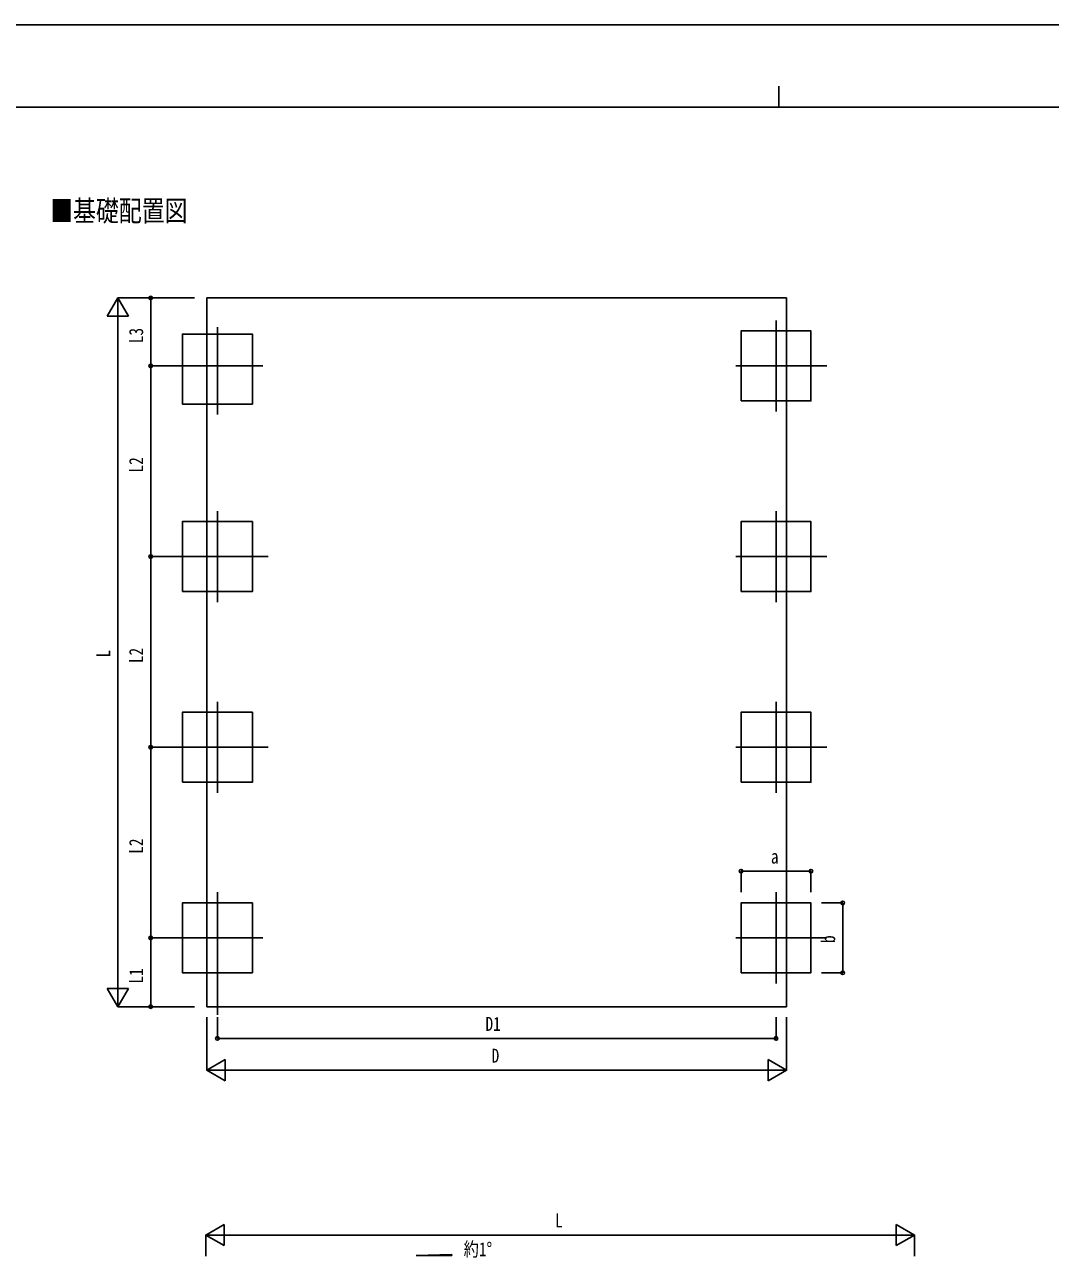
# Model space of a CAD drawing. Units: millimetres, scale not verified. Extents: x -16820 to 16820, y -11880 to 11880.
# Drawn here: x -7139 to 2542, y 214 to 11880 of the extents above; entities that cross this region are included whole.
import ezdxf
from ezdxf.enums import TextEntityAlignment as Align

# ---------------------------------------------------------------- set-up
doc = ezdxf.new("R2010")
doc.units = ezdxf.units.MM
doc.header["$LTSCALE"] = 50
for name, color, linetype in [('0-2_USER1', 3, 'Continuous'), ('0-3_YKK_12', 2, 'Continuous'), ('0-5_YKK_A1', 4, 'Continuous'), ('0-6_YKK_D', 6, 'Continuous'), ('0-7_YKK_ZWAK', 7, 'Continuous')]:
    doc.layers.add(name, color=color, linetype=linetype)
doc.styles.add('ＭＳ ゴシック', font='')
doc.styles.get('ＭＳ ゴシック').set_extended_font_data('MS Gothic')

msp = doc.modelspace()

# ---------------------------------------------------------------- linework, layer by layer
at = {"layer": '0-3_YKK_12'}
for p, q in [((-5319.92, 9024), (-5319.92, 8198.36)), ((-46.92, 9088.36), (-46.92, 8228.36)), ((-4889.92, 8658.36), (-5749.92, 8658.36)), ((-426.92, 8658.36), (433.08, 8658.36)), ((-5319.92, 7288.36), (-5319.92, 6428.36)), ((-46.92, 7288.36), (-46.92, 6428.36)), ((-5699.92, 6858.36), (-4839.92, 6858.36)), ((-426.92, 6858.36), (433.08, 6858.36)), ((-5319.92, 5488.36), (-5319.92, 4628.36)), ((-46.92, 5488.36), (-46.92, 4628.36)), ((-5699.92, 5058.36), (-4839.92, 5058.36)), ((-426.92, 5058.36), (433.08, 5058.36)), ((-5319.92, 3688.36), (-5319.92, 2532.29)), ((-46.92, 3688.36), (-46.92, 2828.36)), ((-4889.92, 3258.36), (-5749.92, 3258.36)), ((-426.92, 3258.36), (433.08, 3258.36))]:
    msp.add_line(p, q, dxfattribs=at)
at = {"layer": '0-5_YKK_A1'}
for p, q in [((-5418.42, 9300), (-5418.42, 2608.56)), ((-5418.42, 2608.56), (51.58, 2608.56)), ((-3442.55, 257.89), (-3106.55, 270.3)), ((-3106.55, 257.89), (-3442.55, 257.89)), ((-3106.55, 270.3), (-3106.55, 257.89))]:
    msp.add_line(p, q, dxfattribs=at)
msp.add_lwpolyline([(-5418.42, 9300), (51.58, 9300), (51.58, 2608.56)], dxfattribs=at)
for points in [[(-376.92, 8328.36), (-376.92, 8988.36), (283.08, 8988.36), (283.08, 8328.36)], [(-4989.92, 8298.36), (-4989.92, 8958.36), (-5649.92, 8958.36), (-5649.92, 8298.36)], [(-5649.92, 6528.36), (-5649.92, 7188.36), (-4989.92, 7188.36), (-4989.92, 6528.36)], [(-376.92, 6528.36), (-376.92, 7188.36), (283.08, 7188.36), (283.08, 6528.36)], [(-5649.92, 4728.36), (-5649.92, 5388.36), (-4989.92, 5388.36), (-4989.92, 4728.36)], [(-376.92, 4728.36), (-376.92, 5388.36), (283.08, 5388.36), (283.08, 4728.36)], [(-4989.92, 2928.36), (-4989.92, 3588.36), (-5649.92, 3588.36), (-5649.92, 2928.36)], [(-376.92, 2928.36), (-376.92, 3588.36), (283.08, 3588.36), (283.08, 2928.36)]]:
    msp.add_lwpolyline(points, close=True, dxfattribs=at)
at = {"layer": '0-6_YKK_D'}
for p, q in [((-6259.92, 9300), (-6359.92, 9126.79)), ((-5535.42, 9300), (-6260.92, 9300)), ((-6259.92, 9300), (-6159.92, 9126.79)), ((-6259.92, 9300), (-6259.92, 8953.59)), ((-5535.42, 9300), (-5950.92, 9300)), ((-5949.92, 8658.36), (-5949.92, 9300)), ((-6359.92, 9126.79), (-6159.92, 9126.79)), ((-6259.92, 2808.56), (-6259.92, 9100)), ((-5750.92, 8658.36), (-5950.92, 8658.36)), ((-5750.92, 8658.36), (-5950.92, 8658.36)), ((-5949.92, 6858.36), (-5949.92, 8658.36)), ((-5700.92, 6858.36), (-5950.92, 6858.36)), ((-5700.92, 6858.36), (-5950.92, 6858.36)), ((-5949.92, 5058.36), (-5949.92, 6858.36)), ((-5700.92, 5058.36), (-5950.92, 5058.36)), ((-5700.92, 5058.36), (-5950.92, 5058.36)), ((-5949.92, 3258.36), (-5949.92, 5058.36)), ((-376.92, 3688.36), (-376.92, 3889.36)), ((-376.92, 3888.36), (283.08, 3888.36)), ((283.08, 3688.36), (283.08, 3889.36)), ((383.08, 3588.36), (584.08, 3588.36)), ((583.08, 2928.36), (583.08, 3588.36)), ((-5750.92, 3258.36), (-5950.92, 3258.36)), ((-5750.92, 3258.36), (-5950.92, 3258.36)), ((-5949.92, 2608.56), (-5949.92, 3258.36)), ((-6259.92, 2608.56), (-6259.92, 2954.97)), ((383.08, 2928.36), (584.08, 2928.36)), ((-6259.92, 2608.56), (-6359.92, 2781.77)), ((-6159.92, 2781.77), (-6359.92, 2781.77)), ((-6259.92, 2608.56), (-6159.92, 2781.77)), ((-5535.42, 2608.56), (-6260.92, 2608.56)), ((-5535.42, 2608.56), (-5950.92, 2608.56)), ((-5418.42, 2508.56), (-5418.42, 2007.56)), ((-5319.92, 2508.56), (-5319.92, 2307.56)), ((-46.92, 2508.56), (-46.92, 2307.56)), ((51.58, 2508.56), (51.58, 2007.56)), ((-5319.92, 2308.56), (-46.92, 2308.56)), ((-5418.42, 2008.56), (-5245.22, 2108.56)), ((-5245.22, 1908.56), (-5245.22, 2108.56)), ((51.58, 2008.56), (-121.63, 2108.56)), ((-121.63, 2108.56), (-121.63, 1908.56)), ((-5418.42, 2008.56), (-5245.22, 1908.56)), ((-5418.42, 2008.56), (-5072.01, 2008.56)), ((-148.42, 2008.56), (-5218.42, 2008.56)), ((51.58, 2008.56), (-294.83, 2008.56)), ((51.58, 2008.56), (-121.63, 1908.56)), ((-5430.74, 452.89), (-5257.53, 552.89)), ((-5257.53, 352.89), (-5257.53, 552.89)), ((1260.7, 452.89), (1087.5, 552.89)), ((1087.5, 552.89), (1087.5, 352.89)), ((-5430.74, 252.89), (-5430.74, 453.89)), ((-5430.74, 452.89), (-5257.53, 352.89)), ((-5430.74, 452.89), (-5084.33, 452.89)), ((1060.7, 452.89), (-5230.74, 452.89)), ((1260.7, 452.89), (914.29, 452.89)), ((1260.7, 452.89), (1087.5, 352.89)), ((1260.7, 252.89), (1260.7, 453.89))]:
    msp.add_line(p, q, dxfattribs=at)
for centre in [(-5949.92, 9300), (-5949.92, 8658.36), (-5949.92, 8658.36), (-5949.92, 6858.36), (-5949.92, 6858.36), (-5949.92, 5058.36), (-5949.92, 5058.36), (-376.92, 3888.36), (283.08, 3888.36), (583.08, 3588.36), (-5949.92, 3258.36), (-5949.92, 3258.36), (583.08, 2928.36), (-5949.92, 2608.56), (-5319.92, 2308.56), (-46.92, 2308.56)]:
    msp.add_circle(centre, 17, dxfattribs=at)
at = {"layer": '0-7_YKK_ZWAK'}
for p, q in [((-19.92, 11300), (-19.92, 11100)), ((15580.08, 11100), (-15619.92, 11100))]:
    msp.add_line(p, q, dxfattribs=at)
msp.add_lwpolyline([(-16820, -11880), (16820, -11880), (16820, 11880), (-16820, 11880)], close=True, dxfattribs=at)

# ---------------------------------------------------------------- texts
at = {"layer": '0-2_USER1', "style": 'ＭＳ ゴシック', "width": 0.8}
msp.add_text('■基礎配置図', height=197.9, dxfattribs=at).set_placement((-6898.08, 9964.69), align=Align.BOTTOM_LEFT)
at = {"layer": '0-5_YKK_A1', "style": 'ＭＳ ゴシック', "width": 0.8}
msp.add_text('約1°', height=132, dxfattribs=at).set_placement((-2995.5, 212.85), align=Align.BOTTOM_LEFT)
at = {"layer": '0-6_YKK_D', "style": 'ＭＳ ゴシック', "width": 0.8}
for s, p in [('L3', (-5981.92, 8873.58)), ('L2', (-5981.92, 7652.76)), ('L', (-6291.92, 5906.28)), ('L2', (-5981.92, 5852.76)), ('L2', (-5981.92, 4052.76)), ('b', (551.08, 3210.36)), ('L1', (-5981.92, 2827.86))]:
    msp.add_text(s, height=132, rotation=90, dxfattribs=at).set_placement(p, align=Align.BOTTOM_LEFT)
for s, p in [('a', (-94.92, 3920.36)), ('D1', (-2789.02, 2340.56)), ('D', (-2731.42, 2040.56)), ('L', (-2133.02, 484.89))]:
    msp.add_text(s, height=132, dxfattribs=at).set_placement(p, align=Align.BOTTOM_LEFT)

doc.saveas('drawing.dxf')
